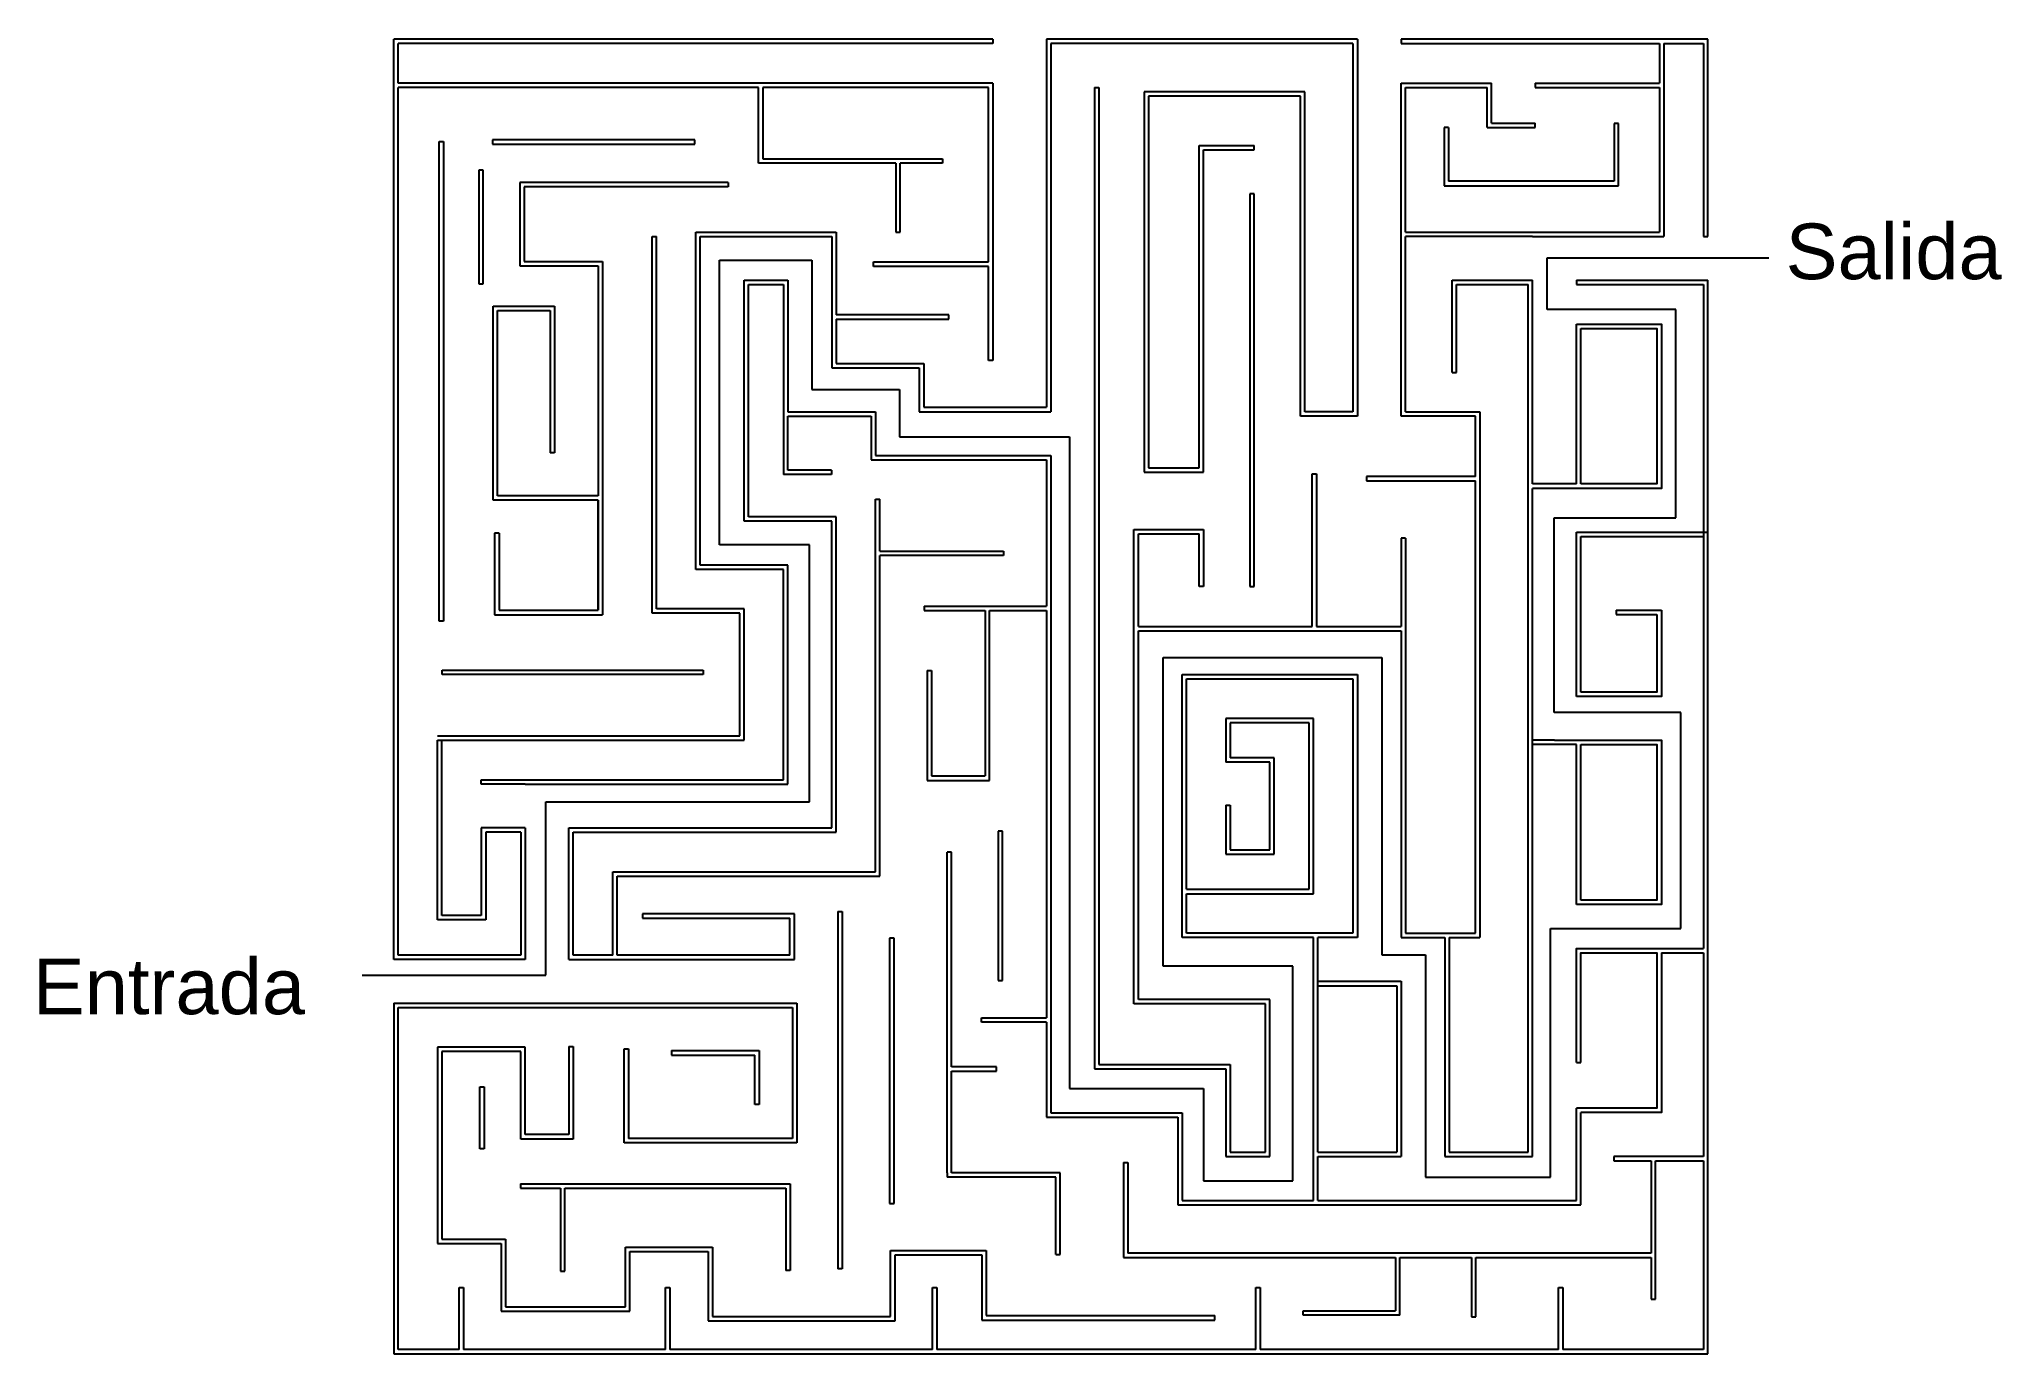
# Model space of a CAD drawing. Header units: millimetres. Extents: x 1049 to 1945, y 901 to 1501.
import ezdxf

# ---------------------------------------------------------------- set-up
doc = ezdxf.new("R2010")
doc.units = ezdxf.units.MM
doc.styles.get("Standard").update_dxf_attribs({"font": 'arial.ttf'})

msp = doc.modelspace()

# ---------------------------------------------------------------- linework, layer by layer
for p, q in [((1210.63, 1081.05), (1210.63, 1501.05)), ((1484.23, 1501.05), (1210.63, 1501.05)), ((1484.23, 1499.05), (1212.63, 1499.05)), ((1212.63, 1481.05), (1212.63, 1499.05)), ((1484.23, 1501.05), (1484.23, 1499.05)), ((1508.63, 1501.05), (1508.63, 1333.05)), ((1650.63, 1501.05), (1508.63, 1501.05)), ((1510.63, 1499.05), (1510.63, 1331.05)), ((1648.63, 1499.05), (1510.63, 1499.05)), ((1648.63, 1499.05), (1648.63, 1331.05)), ((1650.63, 1501.05), (1650.63, 1329.05)), ((1810.63, 1501.05), (1670.63, 1501.05)), ((1670.63, 1501.05), (1670.63, 1499.05)), ((1670.63, 1499.05), (1788.63, 1499.05)), ((1788.63, 1499.05), (1788.63, 1481.05)), ((1790.63, 1499.05), (1790.63, 1411.05)), ((1790.63, 1499.05), (1808.63, 1499.05)), ((1808.63, 1499.05), (1808.63, 1411.05)), ((1810.63, 1411.05), (1810.63, 1501.05)), ((1484.23, 1481.05), (1212.63, 1481.05)), ((1212.63, 1083.05), (1212.63, 1479.05)), ((1377.24, 1479.05), (1212.63, 1479.05)), ((1377.24, 1444.48), (1377.24, 1479.05)), ((1482.23, 1479.05), (1379.24, 1479.05)), ((1379.24, 1479.05), (1379.24, 1446.48)), ((1482.23, 1399.39), (1482.23, 1479.05)), ((1484.23, 1481.05), (1484.23, 1354.35)), ((1530.63, 1479.05), (1530.63, 1031.05)), ((1530.63, 1479.05), (1532.63, 1479.05)), ((1532.63, 1479.05), (1532.63, 1333.05)), ((1670.63, 1411.05), (1670.63, 1481.05)), ((1670.63, 1481.05), (1711.84, 1481.05)), ((1672.63, 1413.05), (1672.63, 1479.05)), ((1672.63, 1479.05), (1709.84, 1479.05)), ((1709.84, 1460.76), (1709.84, 1479.05)), ((1711.84, 1462.76), (1711.84, 1481.05)), ((1731.84, 1481.05), (1731.84, 1479.05)), ((1731.84, 1481.05), (1788.63, 1481.05)), ((1731.84, 1479.05), (1788.63, 1479.05)), ((1788.63, 1479.05), (1788.63, 1413.05)), ((1626.63, 1477.05), (1553.24, 1477.05)), ((1553.24, 1477.05), (1553.24, 1303.5)), ((1624.63, 1475.05), (1555.24, 1475.05)), ((1555.24, 1475.05), (1555.24, 1305.5)), ((1624.63, 1329.05), (1624.63, 1475.05)), ((1626.63, 1331.05), (1626.63, 1477.05)), ((1692.23, 1460.76), (1690.23, 1460.76)), ((1690.23, 1460.76), (1690.23, 1434.22)), ((1692.23, 1460.76), (1692.23, 1436.22)), ((1709.84, 1460.76), (1731.84, 1460.76)), ((1711.84, 1462.76), (1731.84, 1462.76)), ((1731.84, 1460.76), (1731.84, 1462.76)), ((1769.92, 1462.64), (1767.92, 1462.64)), ((1767.92, 1462.64), (1767.92, 1436.22)), ((1769.92, 1434.22), (1769.92, 1462.64)), ((1231.42, 1235.38), (1231.42, 1454.39)), ((1231.42, 1454.39), (1233.42, 1454.39)), ((1233.42, 1454.39), (1233.42, 1235.38)), ((1348.16, 1455.11), (1255.74, 1455.11)), ((1255.74, 1455.11), (1255.74, 1453.11)), ((1255.74, 1453.11), (1348.16, 1453.11)), ((1348.16, 1453.11), (1348.16, 1455.11)), ((1578.36, 1305.5), (1578.36, 1452.56)), ((1578.36, 1452.56), (1603.49, 1452.56)), ((1603.49, 1450.56), (1603.49, 1452.56)), ((1379.24, 1444.48), (1377.24, 1444.48)), ((1379.24, 1446.48), (1461.27, 1446.48)), ((1439.83, 1444.48), (1379.24, 1444.48)), ((1439.83, 1444.48), (1439.83, 1413.04)), ((1461.27, 1444.48), (1441.83, 1444.48)), ((1441.83, 1413.04), (1441.83, 1444.48)), ((1461.27, 1446.48), (1461.27, 1444.48)), ((1580.36, 1303.5), (1580.36, 1450.56)), ((1580.36, 1450.56), (1603.49, 1450.56)), ((1251.53, 1441.25), (1249.53, 1441.25)), ((1249.53, 1441.25), (1249.53, 1389.43)), ((1251.53, 1389.43), (1251.53, 1441.25)), ((1268.25, 1435.67), (1268.25, 1397.61)), ((1363.39, 1435.67), (1268.25, 1435.67)), ((1363.39, 1435.67), (1363.39, 1433.67)), ((1690.23, 1434.22), (1769.92, 1434.22)), ((1767.92, 1436.22), (1692.23, 1436.22)), ((1363.39, 1433.67), (1270.25, 1433.67)), ((1270.25, 1433.67), (1270.25, 1399.61)), ((1603.49, 1430.56), (1601.49, 1430.56)), ((1601.49, 1430.56), (1601.49, 1251.21)), ((1603.49, 1251.21), (1603.49, 1430.56)), ((1328.63, 1239.05), (1328.63, 1411.05)), ((1328.63, 1411.05), (1330.63, 1411.05)), ((1330.63, 1241.05), (1330.63, 1411.05)), ((1348.63, 1413.05), (1412.63, 1413.05)), ((1348.63, 1259.05), (1348.63, 1413.05)), ((1350.63, 1261.05), (1350.63, 1411.05)), ((1350.63, 1411.05), (1410.63, 1411.05)), ((1410.63, 1411.05), (1410.63, 1351.05)), ((1412.63, 1413.05), (1412.63, 1375.23)), ((1439.83, 1413.04), (1441.83, 1413.04)), ((1670.63, 1329.05), (1670.63, 1411.05)), ((1672.63, 1413.05), (1788.63, 1413.05)), ((1730.63, 1411.05), (1672.63, 1411.05)), ((1672.63, 1331.05), (1672.63, 1411.05)), ((1730.63, 1411.05), (1790.63, 1411.05)), ((1808.63, 1411.05), (1810.63, 1411.05)), ((1270.25, 1399.61), (1305.96, 1399.61)), ((1305.96, 1399.61), (1305.96, 1238.4)), ((1429.75, 1397.39), (1429.75, 1399.39)), ((1429.75, 1399.39), (1482.23, 1399.39)), ((1249.53, 1389.43), (1251.53, 1389.43)), ((1268.25, 1397.61), (1303.96, 1397.61)), ((1303.96, 1397.61), (1303.96, 1292.59)), ((1370.63, 1281.05), (1370.63, 1391.05)), ((1370.63, 1391.05), (1390.63, 1391.05)), ((1372.63, 1389.05), (1388.63, 1389.05)), ((1372.63, 1283.05), (1372.63, 1389.05)), ((1388.63, 1389.05), (1388.63, 1302.38)), ((1390.63, 1391.05), (1390.63, 1331.05)), ((1482.23, 1397.39), (1429.75, 1397.39)), ((1482.23, 1354.35), (1482.23, 1397.39)), ((1693.89, 1391.05), (1730.63, 1391.05)), ((1693.89, 1348.92), (1693.89, 1391.05)), ((1695.89, 1389.05), (1728.63, 1389.05)), ((1695.89, 1348.92), (1695.89, 1389.05)), ((1728.63, 993.05), (1728.63, 1389.05)), ((1730.63, 1298.06), (1730.63, 1391.05)), ((1750.63, 1391.05), (1810.63, 1391.05)), ((1750.63, 1391.05), (1750.63, 1389.05)), ((1750.63, 1389.05), (1808.63, 1389.05)), ((1808.63, 1389.05), (1808.63, 1086.08)), ((1810.63, 1276.06), (1810.63, 1391.05)), ((1256.03, 1290.59), (1256.03, 1379.26)), ((1256.03, 1379.26), (1284.1, 1379.26)), ((1258.03, 1377.26), (1282.1, 1377.26)), ((1258.03, 1292.59), (1258.03, 1377.26)), ((1282.1, 1377.26), (1282.1, 1312.25)), ((1284.1, 1379.26), (1284.1, 1312.25)), ((1464.11, 1375.23), (1412.63, 1375.23)), ((1412.63, 1373.23), (1464.11, 1373.23)), ((1412.63, 1373.23), (1412.63, 1353.05)), ((1464.11, 1373.23), (1464.11, 1375.23)), ((1750.63, 1298.06), (1750.63, 1371.05)), ((1752.63, 1298.06), (1752.63, 1369.05)), ((1484.23, 1354.35), (1482.23, 1354.35)), ((1410.63, 1351.05), (1450.63, 1351.05)), ((1412.63, 1353.05), (1452.63, 1353.05)), ((1450.63, 1351.05), (1450.63, 1331.05)), ((1452.63, 1353.05), (1452.63, 1333.05)), ((1693.89, 1348.92), (1695.89, 1348.92)), ((1390.63, 1331.05), (1430.63, 1331.05)), ((1390.63, 1304.38), (1390.63, 1329.05)), ((1390.63, 1329.05), (1428.63, 1329.05)), ((1428.63, 1329.05), (1428.63, 1309.05)), ((1430.63, 1331.05), (1430.63, 1311.05)), ((1450.63, 1331.05), (1510.63, 1331.05)), ((1452.63, 1333.05), (1508.63, 1333.05)), ((1532.63, 1333.05), (1532.63, 1033.05)), ((1650.63, 1329.05), (1624.63, 1329.05)), ((1648.63, 1331.05), (1626.63, 1331.05)), ((1704.63, 1329.05), (1670.63, 1329.05)), ((1672.63, 1331.05), (1706.63, 1331.05)), ((1704.63, 1301.48), (1704.63, 1329.05)), ((1706.63, 1331.05), (1706.63, 1091.05)), ((1284.1, 1312.25), (1282.1, 1312.25)), ((1428.63, 1309.05), (1508.63, 1309.05)), ((1430.63, 1311.05), (1510.63, 1311.05)), ((1508.63, 1309.05), (1508.63, 1242.28)), ((1510.63, 1311.05), (1510.63, 1011.05)), ((1410.5, 1302.38), (1388.63, 1302.38)), ((1410.5, 1304.38), (1390.63, 1304.38)), ((1410.5, 1304.38), (1410.5, 1302.38)), ((1553.24, 1303.5), (1580.36, 1303.5)), ((1555.24, 1305.5), (1578.36, 1305.5)), ((1629.93, 1233.05), (1629.93, 1302.63)), ((1629.93, 1302.63), (1631.93, 1302.63)), ((1631.93, 1302.63), (1631.93, 1233.05)), ((1704.63, 1301.48), (1654.78, 1301.48)), ((1654.78, 1301.48), (1654.78, 1299.48)), ((1654.78, 1299.48), (1704.63, 1299.48)), ((1704.63, 1093.05), (1704.63, 1299.48)), ((1303.96, 1290.59), (1256.03, 1290.59)), ((1303.96, 1292.59), (1258.03, 1292.59)), ((1303.96, 1240.4), (1303.96, 1290.59)), ((1303.96, 1290.59), (1303.96, 1240.4)), ((1430.63, 1281.05), (1430.63, 1291.05)), ((1430.63, 1291.05), (1432.63, 1291.05)), ((1432.63, 1267.38), (1432.63, 1291.05)), ((1730.63, 991.05), (1730.63, 1296.06)), ((1412.63, 1283.05), (1372.63, 1283.05)), ((1412.63, 1139.05), (1412.63, 1283.05)), ((1256.71, 1275.62), (1256.71, 1238.4)), ((1258.71, 1275.62), (1256.71, 1275.62)), ((1258.71, 1275.62), (1258.71, 1240.4)), ((1410.63, 1281.05), (1370.63, 1281.05)), ((1410.63, 1141.05), (1410.63, 1281.05)), ((1430.63, 1121.05), (1430.63, 1281.05)), ((1548.63, 1060.77), (1548.63, 1277.28)), ((1548.63, 1277.28), (1580.39, 1277.28)), ((1550.63, 1275.28), (1578.39, 1275.28)), ((1550.63, 1233.05), (1550.63, 1275.28)), ((1578.39, 1251.21), (1578.39, 1275.28)), ((1580.39, 1277.28), (1580.39, 1251.21)), ((1670.63, 1273.26), (1670.63, 1233.05)), ((1672.63, 1273.26), (1670.63, 1273.26)), ((1672.63, 1273.26), (1672.63, 1093.05)), ((1750.63, 1201.07), (1750.63, 1276.06)), ((1752.63, 1203.07), (1752.63, 1274.06)), ((1789.45, 1276.06), (1810.63, 1276.06)), ((1789.45, 1274.06), (1808.63, 1274.06)), ((1810.63, 901.05), (1810.63, 1276.06)), ((1432.63, 1267.38), (1489.1, 1267.38)), ((1432.63, 1119.05), (1432.63, 1265.38)), ((1489.1, 1265.38), (1432.63, 1265.38)), ((1489.1, 1267.38), (1489.1, 1265.38)), ((1370.63, 1259.05), (1348.63, 1259.05)), ((1370.63, 1261.05), (1350.63, 1261.05)), ((1390.63, 1261.05), (1370.63, 1261.05)), ((1388.63, 1259.05), (1370.63, 1259.05)), ((1388.63, 1163.05), (1388.63, 1259.05)), ((1390.63, 1161.05), (1390.63, 1261.05)), ((1580.39, 1251.21), (1578.39, 1251.21)), ((1601.49, 1251.21), (1603.49, 1251.21)), ((1256.71, 1238.4), (1305.96, 1238.4)), ((1258.71, 1240.4), (1303.96, 1240.4)), ((1368.63, 1239.05), (1328.63, 1239.05)), ((1370.63, 1241.05), (1330.63, 1241.05)), ((1368.63, 1183.05), (1368.63, 1239.05)), ((1370.63, 1181.05), (1370.63, 1241.05)), ((1452.8, 1242.28), (1508.63, 1242.28)), ((1452.8, 1242.28), (1452.8, 1240.28)), ((1452.8, 1240.28), (1480.72, 1240.28)), ((1480.72, 1240.28), (1480.72, 1164.78)), ((1482.72, 1162.78), (1482.72, 1240.28)), ((1482.72, 1240.28), (1508.63, 1240.28)), ((1508.63, 1240.28), (1508.63, 1054.36)), ((1768.8, 1240.51), (1789.45, 1240.51)), ((1768.8, 1240.51), (1768.8, 1238.51)), ((1768.8, 1238.51), (1787.45, 1238.51)), ((1233.42, 1235.38), (1231.42, 1235.38)), ((1550.63, 1233.05), (1629.93, 1233.05)), ((1550.63, 1062.77), (1550.63, 1231.05)), ((1550.63, 1231.05), (1670.63, 1231.05)), ((1631.93, 1233.05), (1670.63, 1233.05)), ((1670.63, 1231.05), (1670.63, 1091.05)), ((1232.74, 1211.05), (1232.74, 1213.05)), ((1232.74, 1213.05), (1351.94, 1213.05)), ((1351.94, 1211.05), (1232.74, 1211.05)), ((1351.94, 1213.05), (1351.94, 1211.05)), ((1454.23, 1212.92), (1454.23, 1162.78)), ((1454.23, 1212.92), (1456.23, 1212.92)), ((1456.23, 1212.92), (1456.23, 1164.78)), ((1570.63, 1211.05), (1650.63, 1211.05)), ((1570.63, 1091.05), (1570.63, 1211.05)), ((1650.63, 1211.05), (1650.63, 1091.05)), ((1572.63, 1209.05), (1648.63, 1209.05)), ((1572.63, 1113.05), (1572.63, 1209.05)), ((1648.63, 1209.05), (1648.63, 1093.05)), ((1230.63, 1183.05), (1368.63, 1183.05)), ((1630.63, 1191.05), (1590.63, 1191.05)), ((1590.63, 1191.05), (1590.63, 1171.05)), ((1628.63, 1189.05), (1592.63, 1189.05)), ((1592.63, 1189.05), (1592.63, 1173.05)), ((1628.63, 1113.05), (1628.63, 1189.05)), ((1630.63, 1111.05), (1630.63, 1191.05)), ((1230.63, 1181.05), (1370.63, 1181.05)), ((1230.63, 1099.05), (1230.63, 1181.05)), ((1232.63, 1101.05), (1232.63, 1181.05)), ((1740.67, 1181.07), (1730.63, 1181.07)), ((1750.63, 1179.07), (1730.63, 1179.07)), ((1750.63, 1106.08), (1750.63, 1179.07)), ((1752.63, 1108.08), (1752.63, 1179.07)), ((1610.63, 1171.05), (1590.63, 1171.05)), ((1612.63, 1173.05), (1592.63, 1173.05)), ((1610.63, 1131.05), (1610.63, 1171.05)), ((1612.63, 1129.05), (1612.63, 1173.05)), ((1250.63, 1163.05), (1388.63, 1163.05)), ((1250.63, 1161.05), (1250.63, 1163.05)), ((1270.63, 1161.05), (1250.63, 1161.05)), ((1270.63, 1161.05), (1390.63, 1161.05)), ((1454.23, 1162.78), (1482.72, 1162.78)), ((1456.23, 1164.78), (1480.72, 1164.78)), ((1590.63, 1151.51), (1592.63, 1151.51)), ((1590.63, 1151.51), (1590.63, 1129.05)), ((1592.63, 1151.51), (1592.63, 1131.05)), ((1250.63, 1141.05), (1250.63, 1101.05)), ((1270.63, 1141.05), (1250.63, 1141.05)), ((1268.63, 1139.05), (1252.63, 1139.05)), ((1252.63, 1139.05), (1252.63, 1099.05)), ((1268.63, 1139.05), (1268.63, 1083.05)), ((1270.63, 1141.05), (1270.63, 1081.05)), ((1290.63, 1081.05), (1290.63, 1141.05)), ((1290.63, 1141.05), (1410.63, 1141.05)), ((1292.63, 1139.05), (1412.63, 1139.05)), ((1292.63, 1083.05), (1292.63, 1139.05)), ((1486.62, 1139.52), (1486.62, 1071.36)), ((1488.62, 1139.52), (1486.62, 1139.52)), ((1488.62, 1071.36), (1488.62, 1139.52)), ((1465.36, 1130.02), (1463.36, 1130.02)), ((1463.36, 983.62), (1463.36, 1130.02)), ((1465.36, 1032.02), (1465.36, 1130.02)), ((1592.63, 1131.05), (1610.63, 1131.05)), ((1310.63, 1083.05), (1310.63, 1121.05)), ((1310.63, 1121.05), (1430.63, 1121.05)), ((1590.63, 1129.05), (1612.63, 1129.05)), ((1312.63, 1083.05), (1312.63, 1119.05)), ((1312.63, 1119.05), (1432.63, 1119.05)), ((1572.63, 1113.05), (1628.63, 1113.05)), ((1413.41, 1102.95), (1415.41, 1102.95)), ((1413.41, 1102.95), (1413.41, 939.86)), ((1415.41, 1102.95), (1415.41, 939.86)), ((1570.63, 1091.05), (1570.63, 1111.05)), ((1572.63, 1093.05), (1572.63, 1111.05)), ((1572.63, 1111.05), (1630.63, 1111.05)), ((1252.63, 1099.05), (1230.63, 1099.05)), ((1250.63, 1101.05), (1232.63, 1101.05)), ((1393.57, 1101.82), (1324.3, 1101.82)), ((1324.3, 1101.82), (1324.3, 1099.82)), ((1324.3, 1099.82), (1391.57, 1099.82)), ((1391.57, 1083.05), (1391.57, 1099.82)), ((1393.57, 1081.05), (1393.57, 1101.82)), ((1437.07, 1090.81), (1437.07, 969.6)), ((1439.07, 1090.81), (1437.07, 1090.81)), ((1439.07, 969.6), (1439.07, 1090.81)), ((1630.63, 1091.05), (1570.63, 1091.05)), ((1648.63, 1093.05), (1572.63, 1093.05)), ((1630.63, 971.05), (1630.63, 1091.05)), ((1650.63, 1091.05), (1632.63, 1091.05)), ((1632.63, 993.05), (1632.63, 1091.05)), ((1670.63, 1091.05), (1690.63, 1091.05)), ((1672.63, 1093.05), (1704.63, 1093.05)), ((1690.63, 1091.05), (1690.63, 991.05)), ((1692.63, 1091.05), (1692.63, 993.05)), ((1692.63, 1091.05), (1706.63, 1091.05)), ((1789.45, 1086.08), (1808.63, 1086.08)), ((1270.63, 1081.05), (1210.63, 1081.05)), ((1268.63, 1083.05), (1212.63, 1083.05)), ((1290.63, 1081.05), (1393.57, 1081.05)), ((1310.63, 1083.05), (1292.63, 1083.05)), ((1391.57, 1083.05), (1312.63, 1083.05)), ((1789.45, 1084.08), (1808.63, 1084.08)), ((1808.63, 1084.08), (1808.63, 991.07)), ((1486.62, 1071.36), (1488.62, 1071.36)), ((1632.63, 1071.05), (1670.63, 1071.05)), ((1632.63, 1069.05), (1668.63, 1069.05)), ((1668.63, 1069.05), (1668.63, 993.05)), ((1670.63, 1071.05), (1670.63, 991.05)), ((1210.63, 1061.05), (1394.77, 1061.05)), ((1210.63, 1061.05), (1210.63, 901.05)), ((1212.63, 903.05), (1212.63, 1059.05)), ((1212.63, 1059.05), (1392.77, 1059.05)), ((1392.77, 1059.05), (1392.77, 999.29)), ((1394.77, 1061.05), (1394.77, 997.29)), ((1608.63, 1060.77), (1548.63, 1060.77)), ((1610.63, 1062.77), (1550.63, 1062.77)), ((1608.63, 993.05), (1608.63, 1060.77)), ((1610.63, 991.05), (1610.63, 1062.77)), ((1478.97, 1052.36), (1478.97, 1054.36)), ((1478.97, 1054.36), (1508.63, 1054.36)), ((1508.63, 1052.36), (1478.97, 1052.36)), ((1508.63, 1052.36), (1508.63, 1009.05)), ((1270.63, 1041.05), (1230.63, 1041.05)), ((1230.63, 1041.05), (1230.63, 951.3)), ((1270.63, 1001.05), (1270.63, 1041.05)), ((1290.63, 1041.25), (1290.63, 1001.05)), ((1290.63, 1041.25), (1292.63, 1041.25)), ((1292.63, 1041.25), (1292.63, 999.05)), ((1315.89, 997.29), (1315.89, 1040.2)), ((1315.89, 1040.2), (1317.89, 1040.2)), ((1317.89, 1040.2), (1317.89, 999.29)), ((1268.63, 1039.05), (1232.63, 1039.05)), ((1232.63, 1039.05), (1232.63, 953.3)), ((1268.63, 999.05), (1268.63, 1039.05)), ((1337.44, 1039.4), (1377.5, 1039.4)), ((1337.44, 1039.4), (1337.44, 1037.4)), ((1337.44, 1037.4), (1375.5, 1037.4)), ((1375.5, 1014.81), (1375.5, 1037.4)), ((1377.5, 1039.4), (1377.5, 1014.81)), ((1485.92, 1032.02), (1465.36, 1032.02)), ((1485.92, 1030.02), (1485.92, 1032.02)), ((1530.63, 1031.05), (1590.63, 1031.05)), ((1532.63, 1033.05), (1592.63, 1033.05)), ((1590.63, 1031.05), (1590.63, 991.05)), ((1592.63, 1033.05), (1592.63, 993.05)), ((1750.63, 1033.91), (1752.63, 1033.91)), ((1250, 994.57), (1250, 1022.91)), ((1250, 1022.91), (1252, 1022.91)), ((1252, 1022.91), (1252, 994.57)), ((1465.36, 983.62), (1465.36, 1030.02)), ((1465.36, 1030.02), (1485.92, 1030.02)), ((1377.5, 1014.81), (1375.5, 1014.81)), ((1750.63, 971.05), (1750.63, 1013.09)), ((1508.63, 1009.05), (1568.63, 1009.05)), ((1510.63, 1011.05), (1570.63, 1011.05)), ((1568.63, 1009.05), (1568.63, 969.05)), ((1570.63, 1011.05), (1570.63, 971.05)), ((1752.63, 969.05), (1752.63, 1011.09)), ((1292.63, 999.05), (1268.63, 999.05)), ((1290.63, 1001.05), (1270.63, 1001.05)), ((1394.77, 997.29), (1315.89, 997.29)), ((1392.77, 999.29), (1317.89, 999.29)), ((1252, 994.57), (1250, 994.57)), ((1543.9, 988.39), (1543.9, 944.91)), ((1543.9, 988.39), (1545.9, 988.39)), ((1545.9, 988.39), (1545.9, 946.91)), ((1590.63, 991.05), (1610.63, 991.05)), ((1590.63, 991.05), (1610.63, 991.05)), ((1592.63, 993.05), (1608.63, 993.05)), ((1632.63, 993.05), (1668.63, 993.05)), ((1632.63, 991.05), (1670.63, 991.05)), ((1632.63, 971.05), (1632.63, 991.05)), ((1690.63, 991.05), (1730.63, 991.05)), ((1692.63, 993.05), (1728.63, 993.05)), ((1808.63, 991.07), (1767.73, 991.07)), ((1767.73, 991.07), (1767.73, 989.07)), ((1767.73, 989.07), (1784.81, 989.07)), ((1784.81, 989.07), (1784.81, 946.91)), ((1786.81, 926.03), (1786.81, 989.07)), ((1786.81, 989.07), (1808.63, 989.07)), ((1808.63, 989.07), (1808.63, 903.05)), ((1268.45, 978.56), (1391.73, 978.56)), ((1268.45, 978.56), (1268.45, 976.56)), ((1391.73, 978.56), (1391.73, 939.05)), ((1463.36, 983.62), (1463.36, 981.62)), ((1465.36, 981.62), (1463.36, 981.62)), ((1515.01, 983.62), (1465.36, 983.62)), ((1513.01, 981.62), (1465.36, 981.62)), ((1513.01, 946.35), (1513.01, 981.62)), ((1515.01, 946.35), (1515.01, 983.62)), ((1268.45, 976.56), (1286.76, 976.56)), ((1286.76, 976.56), (1286.76, 938.79)), ((1288.76, 938.79), (1288.76, 976.56)), ((1288.76, 976.56), (1389.73, 976.56)), ((1389.73, 976.56), (1389.73, 939.05)), ((1437.07, 969.6), (1439.07, 969.6)), ((1568.63, 969.05), (1752.63, 969.05)), ((1570.63, 971.05), (1630.63, 971.05)), ((1632.63, 971.05), (1750.63, 971.05)), ((1230.63, 951.3), (1259.69, 951.3)), ((1232.63, 953.3), (1259.69, 953.3)), ((1259.69, 953.3), (1261.69, 953.3)), ((1259.69, 951.3), (1259.69, 920.41)), ((1261.69, 953.3), (1261.69, 951.3)), ((1261.69, 951.3), (1261.69, 922.41)), ((1316.48, 947.76), (1316.48, 949.76)), ((1316.48, 949.76), (1318.48, 949.76)), ((1316.48, 922.41), (1316.48, 947.76)), ((1318.48, 949.76), (1354.19, 949.76)), ((1318.48, 920.41), (1318.48, 947.76)), ((1318.48, 947.76), (1354.19, 947.76)), ((1354.19, 949.76), (1356.19, 949.76)), ((1354.19, 947.76), (1354.19, 916.09)), ((1356.19, 949.76), (1356.19, 947.76)), ((1356.19, 947.76), (1356.19, 918.09)), ((1437.53, 946.15), (1437.53, 948.15)), ((1437.53, 948.15), (1439.53, 948.15)), ((1437.53, 918.09), (1437.53, 946.15)), ((1439.53, 948.15), (1479.19, 948.15)), ((1439.53, 916.09), (1439.53, 946.15)), ((1439.53, 946.15), (1479.19, 946.15)), ((1479.19, 948.15), (1481.19, 948.15)), ((1479.19, 946.15), (1479.19, 916.43)), ((1481.19, 948.15), (1481.19, 946.15)), ((1481.19, 946.15), (1481.19, 918.43)), ((1513.01, 946.35), (1515.01, 946.35)), ((1543.9, 944.91), (1667.99, 944.91)), ((1784.81, 946.91), (1545.9, 946.91)), ((1667.99, 944.91), (1667.99, 920.6)), ((1669.99, 918.6), (1669.99, 944.91)), ((1669.99, 944.91), (1702.69, 944.91)), ((1702.69, 944.91), (1702.69, 917.82)), ((1704.69, 917.82), (1704.69, 944.91)), ((1704.69, 944.91), (1784.81, 944.91)), ((1784.81, 944.91), (1784.81, 926.03)), ((1286.76, 938.79), (1288.76, 938.79)), ((1391.73, 939.05), (1389.73, 939.05)), ((1415.41, 939.86), (1413.41, 939.86)), ((1240.47, 903.05), (1240.47, 931.34)), ((1240.47, 931.34), (1242.47, 931.34)), ((1242.47, 931.34), (1242.47, 903.05)), ((1334.74, 903.05), (1334.74, 931.34)), ((1334.74, 931.34), (1336.74, 931.34)), ((1336.74, 931.34), (1336.74, 903.05)), ((1456.59, 903.05), (1456.59, 931.34)), ((1456.59, 931.34), (1458.59, 931.34)), ((1458.59, 931.34), (1458.59, 903.05)), ((1604.24, 903.05), (1604.24, 931.34)), ((1604.24, 931.34), (1606.24, 931.34)), ((1606.24, 931.34), (1606.24, 903.05)), ((1742.47, 903.05), (1742.47, 931.34)), ((1742.47, 931.34), (1744.47, 931.34)), ((1744.47, 931.34), (1744.47, 903.05)), ((1784.81, 926.03), (1786.81, 926.03)), ((1259.69, 920.41), (1318.48, 920.41)), ((1261.69, 922.41), (1316.48, 922.41)), ((1354.19, 916.09), (1439.53, 916.09)), ((1356.19, 918.09), (1437.53, 918.09)), ((1479.19, 916.43), (1585.52, 916.43)), ((1481.19, 918.43), (1585.52, 918.43)), ((1585.52, 916.43), (1585.52, 918.43)), ((1625.84, 918.6), (1625.84, 920.6)), ((1625.84, 920.6), (1667.99, 920.6)), ((1669.99, 918.6), (1625.84, 918.6)), ((1702.69, 917.82), (1704.69, 917.82)), ((1210.63, 901.05), (1810.63, 901.05)), ((1240.47, 903.05), (1212.63, 903.05)), ((1334.74, 903.05), (1242.47, 903.05)), ((1456.59, 903.05), (1336.74, 903.05)), ((1604.24, 903.05), (1458.59, 903.05)), ((1742.47, 903.05), (1606.24, 903.05)), ((1808.63, 903.05), (1744.47, 903.05))]:
    msp.add_line(p, q)
at = {"color": 1}
for p, q in [((1359.46, 1270.22), (1359.46, 1400.2)), ((1359.46, 1400.2), (1401.54, 1400.2)), ((1401.54, 1400.2), (1401.54, 1341.13)), ((1737.28, 1377.69), (1737.28, 1401.27)), ((1737.28, 1401.27), (1838.55, 1401.27)), ((1796.04, 1377.69), (1737.28, 1377.69)), ((1796.04, 1282.65), (1796.04, 1377.69)), ((1401.54, 1341.13), (1441.63, 1341.13)), ((1441.63, 1341.13), (1441.63, 1319.51)), ((1441.63, 1319.51), (1519.19, 1319.51)), ((1519.19, 1319.51), (1519.19, 1022.15)), ((1740.47, 1193.68), (1740.47, 1282.65)), ((1740.47, 1282.65), (1796.04, 1282.65)), ((1400.47, 1270.22), (1359.46, 1270.22)), ((1400.47, 1152.95), (1400.47, 1270.22)), ((1561.99, 1077.91), (1561.99, 1218.9)), ((1561.99, 1218.9), (1661.87, 1218.9)), ((1661.87, 1218.9), (1661.87, 1083.14)), ((1798.4, 1193.68), (1740.47, 1193.68)), ((1798.4, 1095.09), (1798.4, 1193.68)), ((1280.09, 1073.81), (1280.09, 1152.95)), ((1280.09, 1152.95), (1400.47, 1152.95)), ((1738.88, 981.6), (1738.88, 1095.09)), ((1738.88, 1095.09), (1798.4, 1095.09)), ((1621.11, 1077.91), (1561.99, 1077.91)), ((1621.11, 980.02), (1621.11, 1077.91)), ((1661.87, 1083.14), (1681.78, 1083.14)), ((1681.78, 1083.14), (1681.78, 981.6)), ((1196.24, 1073.81), (1280.09, 1073.81)), ((1519.19, 1022.15), (1580.41, 1022.15)), ((1580.41, 1022.15), (1580.41, 980.02)), ((1580.41, 980.02), (1621.11, 980.02)), ((1681.78, 981.6), (1738.88, 981.6))]:
    msp.add_line(p, q, dxfattribs=at)
for points in [[(1750.63, 1371.05), (1789.45, 1371.05), (1789.45, 1296.06), (1730.63, 1296.06)], [(1752.63, 1369.05), (1787.45, 1369.05), (1787.45, 1298.06), (1752.63, 1298.06)], [(1750.63, 1298.06), (1730.63, 1298.06)], [(1750.63, 1276.06), (1789.45, 1276.06)], [(1752.63, 1274.06), (1789.45, 1274.06)], [(1789.45, 1240.51), (1789.45, 1201.07), (1750.63, 1201.07)], [(1787.45, 1238.51), (1787.45, 1203.07), (1752.63, 1203.07)], [(1740.67, 1181.07), (1789.45, 1181.07), (1789.45, 1106.08), (1750.63, 1106.08)], [(1752.63, 1179.07), (1787.45, 1179.07), (1787.45, 1108.08), (1752.63, 1108.08)], [(1750.63, 1033.91), (1750.63, 1086.08), (1789.45, 1086.08)], [(1752.63, 1033.91), (1752.63, 1084.08), (1787.45, 1084.08), (1787.45, 1013.09), (1750.63, 1013.09)], [(1789.45, 1084.08), (1789.45, 1011.09), (1752.63, 1011.09)], [(1750.63, 1011.09), (1750.63, 1013.09)]]:
    msp.add_lwpolyline(points)

# ---------------------------------------------------------------- texts
at = {"char_height": 25.409, "attachment_point": 1}
for s, insert in [('Salida', (1846.2, 1416.93)), ('Entrada', (1045.87, 1081.44))]:
    msp.add_mtext_dynamic_manual_height_columns(s, width=2.5, gutter_width=12.5, heights=[0], dxfattribs=dict(at, insert=insert))

doc.saveas('drawing.dxf')
